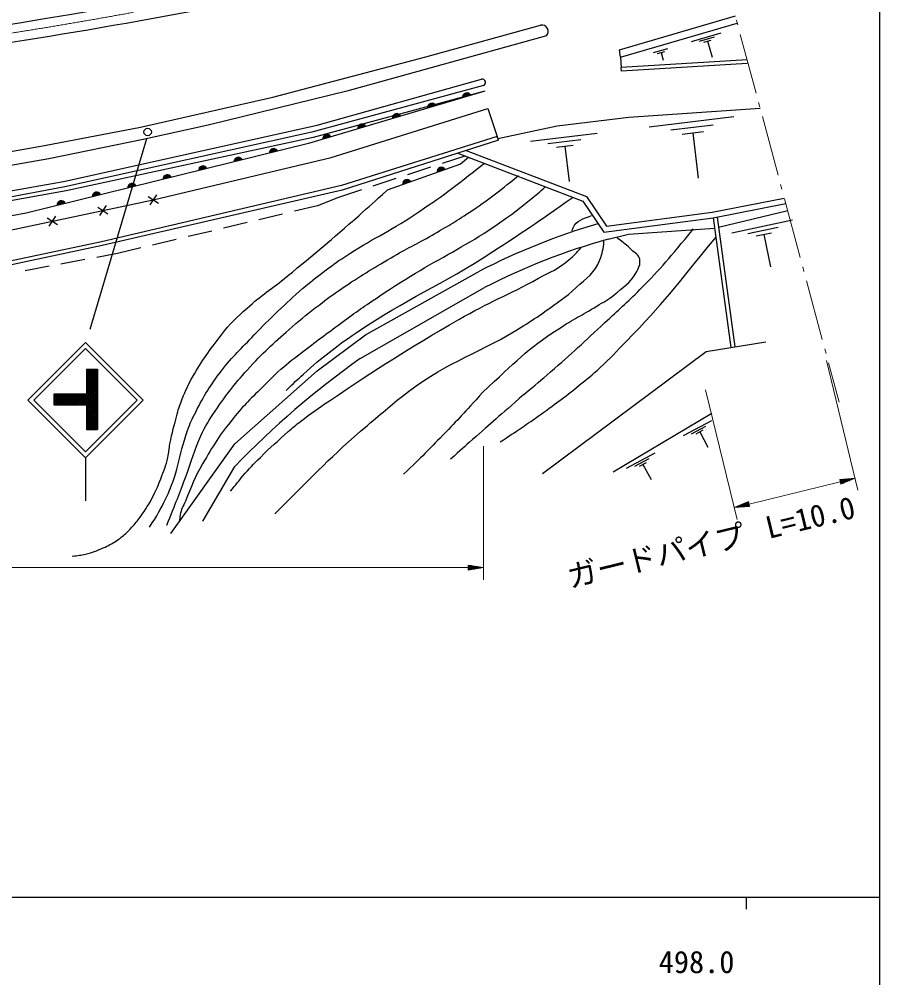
# Model space of a CAD drawing. Units: millimetres, scale not verified. Extents: x 40000 to 680000, y 20000 to 380000.
# Drawn here: x 508142 to 579000, y 198357 to 277245 of the extents above; entities that cross this region are included whole.
import ezdxf
from ezdxf.enums import TextEntityAlignment as Align

# ---------------------------------------------------------------- set-up
doc = ezdxf.new("R2010")
doc.units = ezdxf.units.MM
doc.header["$LTSCALE"] = 1000
doc.linetypes.add('CHAIN', pattern=[18.5, 12, -1.5, 3.5, -1.5])
for name, color, linetype, lineweight in [('M-BGD', 7, 'Continuous', 25), ('M-BGD-HTXT', 7, 'Continuous', 13), ('M-BMK', 2, 'CHAIN', 13), ('M-STR-HTXT', 7, 'Continuous', 13), ('M-STR-STRC', 7, 'Continuous', 25), ('M-STR-STRD', 7, 'Continuous', 25), ('M-TTL-BAND', 7, 'Continuous', 25)]:
    doc.layers.add(name, color=color, linetype=linetype, lineweight=lineweight)
doc.styles.add('ＭＳ ゴシック', font='')
doc.styles.get('ＭＳ ゴシック').set_extended_font_data('MS Gothic')

msp = doc.modelspace()

# ---------------------------------------------------------------- hatches: boundary and pattern name
at = {"layer": 'M-STR-STRC'}
h = msp.add_hatch(dxfattribs=at)
h.set_pattern_fill('USER', color=256, style=0, pattern_type=2)
h.set_pattern_definition([(45, (1029258, 369623), (-70.7128, 70.7128), []), (135, (1029258, 369623), (-70.71634, -70.71634), [])])
h.paths.add_polyline_path([(510992, 245499), (510992, 246399), (513685, 246399), (513685, 248432), (514585, 248432), (514585, 243467), (513685, 243467), (513685, 245499)])

# ---------------------------------------------------------------- linework, layer by layer
at = {"layer": 'M-BGD'}
for p, q in [((557556, 274715), (567124, 277509)), ((557641, 274123), (567258, 276924)), ((563487, 275409), (565945, 276125)), ((564149, 275424), (565378, 275782)), ((564504, 275350), (565119, 275529)), ((564811, 275439), (565193, 274128)), ((557641, 274123), (557556, 274715)), ((560357, 274497), (561535, 274841)), ((560697, 274426), (561286, 274598)), ((557641, 274123), (557708, 273281)), ((568068, 273912), (557708, 273281)), ((560992, 274512), (561175, 273883)), ((557727, 272965), (557708, 273281)), ((568088, 273596), (557727, 272965)), ((532664, 268535), (546206, 272311)), ((546373, 271778), (532241, 267942)), ((546493, 271334), (531950, 267003)), ((546493, 271334), (532351, 267495)), ((533821, 265860), (546730, 269890)), ((546730, 269890), (547505, 267587)), ((569148, 269900), (558339, 269160)), ((558339, 269160), (552428, 268429)), ((560008, 268388), (566975, 269233)), ((511796, 263899), (532664, 268535)), ((552428, 268429), (547562, 267405)), ((561806, 268135), (565289, 268558)), ((532241, 267942), (511892, 263448)), ((532351, 267495), (512023, 263126)), ((547505, 267587), (534670, 263550)), ((547599, 267287), (547505, 267587)), ((550242, 267204), (555719, 267868)), ((562733, 267776), (564475, 267988)), ((563604, 267882), (564055, 264167)), ((531950, 267003), (508724, 261291)), ((547599, 267287), (534746, 263162)), ((551656, 267005), (554394, 267337)), ((552385, 266723), (553754, 266889)), ((553069, 266806), (553423, 263885)), ((519186, 262384), (533821, 265860)), ((544834, 265985), (542965, 265372)), ((544244, 266210), (554551, 262274)), ((545130, 265872), (544487, 265319)), ((544952, 266437), (554854, 262656)), ((544487, 265319), (538450, 263179)), ((542015, 265061), (540114, 264438)), ((501646, 262104), (511796, 263899)), ((534670, 263550), (514920, 258915)), ((539164, 264127), (537263, 263504)), ((511892, 263448), (502361, 261676)), ((512023, 263126), (502433, 261385)), ((534746, 263162), (514989, 258608)), ((519459, 262803), (518913, 261965)), ((536313, 263193), (534444, 262581)), ((490078, 256227), (519186, 262384)), ((515300, 261924), (514755, 261085)), ((518767, 262657), (519605, 262111)), ((534444, 262581), (532717, 261894)), ((554551, 262274), (556271, 259724)), ((554854, 262656), (556495, 260222)), ((565195, 261356), (571131, 262525)), ((565270, 260897), (571252, 262075)), ((508724, 261291), (487756, 257217)), ((514609, 261777), (515447, 261232)), ((529833, 261206), (527887, 260742)), ((532717, 261894), (530805, 261438)), ((556495, 260222), (565195, 261356)), ((571417, 261464), (565714, 260105)), ((510450, 260898), (511288, 260352)), ((511142, 261044), (510597, 260206)), ((526915, 260510), (524969, 260045)), ((556271, 259724), (565270, 260897)), ((565270, 260897), (566728, 250227)), ((565596, 260962), (567056, 250280)), ((566815, 259675), (571800, 260726)), ((523997, 259813), (522051, 259349)), ((556625, 259137), (558318, 259560)), ((558318, 259560), (565385, 260056)), ((568131, 259605), (570624, 260131)), ((568825, 259404), (570071, 259667)), ((514920, 258915), (497089, 255166)), ((521078, 259117), (519133, 258653)), ((569448, 259536), (570008, 256877)), ((514989, 258608), (497153, 254857)), ((516249, 257964), (514531, 257642)), ((518160, 258420), (516249, 257964)), ((513548, 257458), (511582, 257090)), ((510599, 256906), (508634, 256537)), ((536644, 251263), (546042, 256512)), ((536220, 249315), (546465, 255157)), ((532664, 248299), (536644, 251263)), ((564705, 249898), (569605, 250695)), ((551221, 239864), (564705, 249898)), ((525891, 242288), (532664, 248299)), ((557048, 240002), (565176, 244828)), ((562829, 242980), (565181, 244230)), ((563500, 243136), (564676, 243761)), ((563878, 243135), (564466, 243448)), ((564172, 243291), (564838, 242037)), ((520642, 234922), (525891, 242288)), ((558157, 240301), (560509, 241551)), ((558829, 240457), (560005, 241082)), ((559206, 240456), (559794, 240769)), ((559500, 240612), (560166, 239358)), ((523266, 235938), (525891, 240425))]:
    msp.add_line(p, q, dxfattribs=at)
for centre, radius, start, end in [((546255, 272034), 282, 294.55969, 100.04136), ((544988, 270829), 354, 25.37949, 187.78467), ((544988, 270829), 283, 27.60353, 185.56063), ((544988, 270829), 212, 31.34985, 181.8143), ((544988, 270829), 142, 39.06158, 174.10257), ((544988, 270829), 100, 49.37925, 163.78491), ((544988, 270829), 100, 49.37925, 163.78491), ((542112, 269973), 354, 25.37949, 187.78467), ((542112, 269973), 283, 27.60353, 185.56063), ((542112, 269973), 212, 31.34985, 181.8143), ((542112, 269973), 142, 39.06158, 174.10257), ((542112, 269973), 100, 49.37925, 163.78491), ((542112, 269973), 100, 49.37925, 163.78491), ((539237, 269117), 354, 25.37949, 187.78467), ((539237, 269117), 283, 27.60353, 185.56063), ((539237, 269117), 212, 31.34985, 181.8143), ((539237, 269117), 142, 39.06158, 174.10257), ((539237, 269117), 100, 49.37925, 163.78491), ((539237, 269117), 100, 49.37925, 163.78491), ((536362, 268260), 354, 25.37949, 187.78467), ((536362, 268260), 283, 27.60353, 185.56063), ((536362, 268260), 212, 31.34985, 181.8143), ((536362, 268260), 142, 39.06158, 174.10257), ((536362, 268260), 100, 49.37925, 163.78491), ((536362, 268260), 100, 49.37925, 163.78491), ((533487, 267404), 354, 25.37949, 187.78467), ((533487, 267404), 283, 27.60353, 185.56063), ((533487, 267404), 212, 31.34985, 181.8143), ((533487, 267404), 142, 39.06158, 174.10257), ((533487, 267404), 100, 49.37925, 163.78491), ((533487, 267404), 100, 49.37925, 163.78491), ((526177, 265528), 354, 22.61497, 185.02015), ((529090, 266244), 354, 22.61497, 185.02015), ((529090, 266244), 283, 24.83901, 182.79611), ((529090, 266244), 212, 28.58533, 179.04978), ((529090, 266244), 142, 36.29706, 171.33805), ((529090, 266244), 100, 46.61473, 161.02039), ((529090, 266244), 100, 46.61473, 161.02039), ((523263, 264811), 354, 22.61497, 185.02015), ((523263, 264811), 283, 24.83901, 182.79611), ((526177, 265528), 283, 24.83901, 182.79611), ((526177, 265528), 212, 28.58533, 179.04978), ((526177, 265528), 142, 36.29706, 171.33805), ((526177, 265528), 100, 46.61473, 161.02039), ((526177, 265528), 100, 46.61473, 161.02039), ((520350, 264095), 354, 22.61497, 185.02015), ((520350, 264095), 283, 24.83901, 182.79611), ((520350, 264095), 212, 28.58533, 179.04978), ((523263, 264811), 212, 28.58533, 179.04978), ((523263, 264811), 142, 36.29706, 171.33805), ((523263, 264811), 100, 46.61473, 161.02039), ((523263, 264811), 100, 46.61473, 161.02039), ((542901, 264699), 354, 28.31801, 190.72319), ((542901, 264699), 283, 30.54205, 188.49915), ((542901, 264699), 212, 34.28837, 184.75282), ((542901, 264699), 142, 42.0001, 177.04109), ((542901, 264699), 100, 52.31777, 166.72343), ((542901, 264699), 100, 52.31777, 166.72343), ((517437, 263378), 354, 22.61497, 185.02015), ((517437, 263378), 283, 24.83901, 182.79611), ((517437, 263378), 212, 28.58533, 179.04978), ((517437, 263378), 142, 36.29706, 171.33805), ((520350, 264095), 142, 36.29706, 171.33805), ((520350, 264095), 100, 46.61473, 161.02039), ((520350, 264095), 100, 46.61473, 161.02039), ((540073, 263697), 354, 28.31801, 190.72319), ((540073, 263697), 283, 30.54205, 188.49915), ((540073, 263697), 212, 34.28837, 184.75282), ((540073, 263697), 142, 42.0001, 177.04109), ((540073, 263697), 100, 52.31777, 166.72343), ((540073, 263697), 100, 52.31777, 166.72343), ((514524, 262662), 354, 22.61497, 185.02015), ((514524, 262662), 283, 24.83901, 182.79611), ((514524, 262662), 212, 28.58533, 179.04978), ((514524, 262662), 142, 36.29706, 171.33805), ((514524, 262662), 100, 46.61473, 161.02039), ((514524, 262662), 100, 46.61473, 161.02039), ((517437, 263378), 100, 46.61473, 161.02039), ((517437, 263378), 100, 46.61473, 161.02039), ((511611, 261945), 354, 22.61497, 185.02015), ((511611, 261945), 283, 24.83901, 182.79611), ((511611, 261945), 212, 28.58533, 179.04978), ((511611, 261945), 142, 36.29706, 171.33805), ((511611, 261945), 100, 46.61473, 161.02039), ((511611, 261945), 100, 46.61473, 161.02039), ((571667, 206566), 56136, 106.44196, 117.16085), ((571009, 207453), 53648, 105.55183, 117.22541), ((577859, 190489), 72071, 125.2919, 136.14235)]:
    msp.add_arc(centre, radius, start, end, dxfattribs=at)
for points, knots in [([(518864, 235430), (519555, 236470), (519741, 236847), (520218, 237801), (521244, 239849), (521229, 241231), (521996, 243389), (522215, 244002), (522378, 244332), (522674, 244913), (523381, 246303), (523836, 247065), (524790, 248299), (525750, 249540), (526416, 250129), (527500, 251263), (528243, 252040), (528673, 252463), (529447, 253210), (530222, 253958), (530661, 254372), (531479, 255073), (532122, 255624), (532495, 255919), (533172, 256427), (533855, 256939), (534237, 257229), (534950, 257697), (537146, 259138), (538520, 259717), (540708, 261169), (543033, 262712), (543797, 263317), (546465, 265402)], [0, 0, 0, 0, 1, 1, 1, 2, 2, 2, 3, 3, 3, 4, 4, 4, 5, 5, 5, 6, 6, 6, 7, 7, 7, 8, 8, 8, 9, 9, 9, 10, 10, 10, 11, 11, 11, 11]), ([(520303, 235599), (521086, 237569), (521291, 238077), (521893, 239677), (522374, 240958), (522526, 241722), (523097, 242965), (523480, 243800), (523770, 244234), (524282, 244997), (525293, 246502), (525936, 247301), (527161, 248638), (528425, 250018), (529223, 250709), (530632, 251940), (531465, 252667), (531957, 253045), (532834, 253718), (533547, 254266), (533953, 254566), (534696, 255073), (536243, 256127), (537150, 256658), (538760, 257613), (540059, 258382), (540842, 258717), (542147, 259475), (543353, 260176), (544030, 260569), (545195, 261338), (546851, 262431), (547380, 262885), (549259, 264386)], [0, 0, 0, 0, 1, 1, 1, 2, 2, 2, 3, 3, 3, 4, 4, 4, 5, 5, 5, 6, 6, 6, 7, 7, 7, 8, 8, 8, 9, 9, 9, 10, 10, 10, 11, 11, 11, 11]), ([(512514, 233059), (513024, 233107), (513190, 233132), (513614, 233229), (514196, 233361), (514509, 233495), (515054, 233737), (515500, 233935), (515742, 234068), (516154, 234329), (516473, 234531), (516634, 234672), (516916, 234922), (517126, 235108), (517236, 235222), (517424, 235430), (517708, 235744), (517857, 235931), (518102, 236277), (518573, 236944), (518835, 237325), (519202, 238055), (519462, 238571), (519594, 238868), (519795, 239409), (520050, 240095), (520232, 240472), (520388, 241187), (520480, 241612), (520478, 241860), (520557, 242288), (520735, 243258), (520890, 243791), (521150, 244743), (521287, 245248), (521377, 245529), (521573, 246013), (521861, 246726), (522035, 247125), (522420, 247791), (523240, 249214), (523785, 249964), (524790, 251263), (525521, 252206), (526021, 252665), (526907, 253464), (528130, 254568), (528937, 255042), (530209, 256089), (532535, 258003), (533838, 259077), (536096, 261072), (537021, 261889), (537321, 262150), (538450, 263179)], [0, 0, 0, 0, 1, 1, 1, 2, 2, 2, 3, 3, 3, 4, 4, 4, 5, 5, 5, 6, 6, 6, 7, 7, 7, 8, 8, 8, 9, 9, 9, 10, 10, 10, 11, 11, 11, 12, 12, 12, 13, 13, 13, 14, 14, 14, 15, 15, 15, 16, 16, 16, 17, 17, 17, 18, 18, 18, 18]), ([(528431, 247199), (528896, 247694), (529038, 247831), (529447, 248215), (530132, 248858), (530568, 249161), (531310, 249739), (532614, 250756), (533364, 251299), (534696, 252279), (535901, 253165), (536593, 253638), (537829, 254480), (542597, 257730), (545843, 258743), (550275, 262439), (550743, 262829), (550928, 262956), (551460, 263455)], [0, 0, 0, 0, 1, 1, 1, 2, 2, 2, 3, 3, 3, 4, 4, 4, 5, 5, 5, 6, 6, 6, 6]), ([(530124, 246691), (530788, 247352), (530991, 247527), (531564, 248045), (533152, 249484), (534106, 250231), (535882, 251432), (540119, 254299), (542855, 255330), (547142, 258121), (549756, 259822), (550630, 260401), (553746, 262608)], [0, 0, 0, 0, 1, 1, 1, 2, 2, 2, 3, 3, 3, 4, 4, 4, 4]), ([(553662, 259814), (553675, 259922), (553706, 259972), (553746, 260068), (554024, 260727), (554582, 260801), (555270, 261084)], [0, 0, 0, 0, 1, 1, 1, 2, 2, 2, 2]), ([(549682, 246352), (550754, 247239), (551030, 247479), (551884, 248215), (553675, 249758), (554639, 250669), (556371, 252279), (557502, 253330), (558157, 253897), (559250, 254988), (561090, 256826), (561639, 257556), (563652, 259983)], [0, 0, 0, 0, 1, 1, 1, 2, 2, 2, 3, 3, 3, 4, 4, 4, 4]), ([(529193, 236531), (532742, 240084), (533683, 241138), (536813, 243812), (538117, 244926), (538830, 245574), (540200, 246606), (543606, 249174), (546079, 249741), (549682, 252025), (550387, 252471), (550786, 252718), (551460, 253210), (552470, 253948), (553089, 254301), (554000, 255157), (554855, 255960), (555538, 256344), (555948, 257443), (556161, 258015), (556241, 258306), (556286, 258967)], [0, 0, 0, 0, 1, 1, 1, 2, 2, 2, 3, 3, 3, 4, 4, 4, 5, 5, 5, 6, 6, 6, 7, 7, 7, 7]), ([(546296, 246521), (549075, 249104), (549885, 250030), (552561, 251771), (553754, 252547), (554483, 252885), (555694, 253633), (556263, 253986), (556629, 254124), (557133, 254565), (557872, 255211), (558429, 255487), (558911, 256343), (559143, 256755), (559325, 257046), (559232, 257509), (559153, 257898), (558833, 257982), (558553, 258262), (558135, 258679), (557951, 258801), (557387, 259221)], [0, 0, 0, 0, 1, 1, 1, 2, 2, 2, 3, 3, 3, 4, 4, 4, 5, 5, 5, 6, 6, 6, 7, 7, 7, 7]), ([(547735, 242457), (549255, 243450), (549663, 243720), (550868, 244574), (552217, 245530), (552967, 246077), (554254, 247114), (554930, 247659), (555307, 247967), (555948, 248553), (556844, 249375), (557300, 249884), (558149, 250755), (561226, 253912), (562104, 255150), (565515, 259306)], [0, 0, 0, 0, 1, 1, 1, 2, 2, 2, 3, 3, 3, 4, 4, 4, 5, 5, 5, 5]), ([(525552, 238393), (526019, 239009), (526155, 239181), (526568, 239663), (527101, 240286), (527428, 240609), (528008, 241187), (528869, 242047), (529386, 242494), (530294, 243304), (530679, 243648), (530900, 243836), (531310, 244151), (532212, 244844), (532734, 245212), (533680, 245844), (537770, 248575), (540083, 250084), (544348, 252533), (546846, 253966), (548370, 254538), (550896, 255920), (551903, 256470), (552546, 256686), (553408, 257443), (553829, 257814), (553999, 257965), (554424, 258459)], [0, 0, 0, 0, 1, 1, 1, 2, 2, 2, 3, 3, 3, 4, 4, 4, 5, 5, 5, 6, 6, 6, 7, 7, 7, 8, 8, 8, 9, 9, 9, 9]), ([(528431, 247199), (527126, 245963), (526721, 245557), (525760, 244386), (524642, 243023), (524122, 242168), (523236, 240644), (522574, 239505), (522343, 238792), (521824, 237581), (521636, 237143), (521472, 236908), (521398, 236437), (521367, 236236), (521352, 236153), (521351, 235917)], [0, 0, 0, 0, 1, 1, 1, 2, 2, 2, 3, 3, 3, 4, 4, 4, 5, 5, 5, 5]), ([(546296, 246521), (544743, 244810), (544331, 244354), (543027, 243009), (541788, 241731), (541370, 241324), (539794, 239798)], [0, 0, 0, 0, 1, 1, 1, 2, 2, 2, 2]), ([(549682, 246352), (547628, 244551), (547108, 244099), (545468, 242643), (544758, 242013), (544534, 241815), (543652, 241027)], [0, 0, 0, 0, 1, 1, 1, 2, 2, 2, 2])]:
    msp.add_open_spline(points, degree=3, knots=knots, dxfattribs=at)
at = {"layer": 'M-BGD-HTXT'}
for p, q in [((567301, 276766), (567197, 277152)), ((568807, 271165), (567508, 275993)), ((569119, 270006), (569015, 270392)), ((570626, 264405), (569327, 269234)), ((570937, 263246), (570833, 263633)), ((572444, 257646), (571145, 262474)), ((572756, 256487), (572652, 256873)), ((574262, 250886), (572963, 255714)), ((574574, 249727), (574470, 250113)), ((575648, 245733), (574782, 248954))]:
    msp.add_line(p, q, dxfattribs=at)
at = {"layer": 'M-BMK'}
msp.add_arc((449783, 644930), 373321, 272.93806, 281.51114, dxfattribs=at)
at = {"layer": 'M-STR-HTXT'}
for p, q in [((574599, 249167), (577195, 238493)), ((564660, 246749), (567256, 236076)), ((546370, 242113), (546370, 231113)), ((575744, 239169), (568234, 237343)), ((576959, 239465), (575695, 239372)), ((575695, 239372), (575794, 238967)), ((575948, 239390), (575705, 239331)), ((575715, 239291), (576201, 239409)), ((576454, 239427), (575725, 239250)), ((575735, 239210), (576706, 239446)), ((576959, 239465), (575744, 239169)), ((575754, 239129), (576726, 239365)), ((576493, 239265), (575764, 239088)), ((575774, 239048), (576260, 239166)), ((576027, 239066), (575784, 239007)), ((576959, 239465), (575794, 238967)), ((567020, 237047), (568185, 237545)), ((568205, 237464), (567719, 237346)), ((567952, 237445), (568195, 237505)), ((568283, 237140), (568185, 237545)), ((567020, 237047), (568234, 237343)), ((567020, 237047), (568283, 237140)), ((568224, 237383), (567253, 237147)), ((568244, 237302), (567272, 237066)), ((567486, 237246), (568214, 237424)), ((567525, 237084), (568254, 237262)), ((568264, 237221), (567778, 237103)), ((568031, 237122), (568274, 237181)), ((251092, 232113), (545120, 232113)), ((546370, 232113), (545120, 232322)), ((545120, 232322), (545120, 231905)), ((545370, 232280), (545120, 232280)), ((545120, 232238), (545620, 232238)), ((545870, 232197), (545120, 232197)), ((545120, 232155), (546120, 232155)), ((546370, 232113), (545120, 231905)), ((546370, 232113), (545120, 232113)), ((545120, 232072), (546120, 232072)), ((545870, 232030), (545120, 232030)), ((545120, 231988), (545620, 231988)), ((545370, 231947), (545120, 231947))]:
    msp.add_line(p, q, dxfattribs=at)
at = {"layer": 'M-STR-STRC'}
for p, q in [((514001, 251749), (518655, 267416)), ((508865, 245894), (513603, 250631)), ((509360, 245894), (513603, 250136)), ((513603, 250631), (518340, 245894)), ((513603, 250136), (517845, 245894)), ((513685, 248432), (514585, 248432)), ((513685, 248432), (513685, 246399)), ((514585, 248432), (514585, 243467)), ((513685, 246399), (510992, 246399)), ((510992, 246399), (510992, 245499)), ((508865, 245894), (513603, 241156)), ((509360, 245894), (513603, 241651)), ((510992, 245499), (513685, 245499)), ((513603, 241651), (517845, 245894)), ((513603, 241156), (518340, 245894)), ((513685, 245499), (513685, 243467)), ((513685, 243467), (514585, 243467)), ((513603, 241156), (513603, 237600))]:
    msp.add_line(p, q, dxfattribs=at)
msp.add_circle((518722, 267957), 305, dxfattribs=at)
at = {"layer": 'M-STR-STRD'}
for p, q in [((541610, 274144), (551074, 276749)), ((551544, 275865), (535120, 271329)), ((529024, 270821), (541610, 274144)), ((518134, 268357), (529024, 270821)), ((535120, 271329), (523690, 268535)), ((510228, 266841), (518134, 268357)), ((523690, 268535), (518356, 267349)), ((492109, 263624), (510228, 266841)), ((518356, 267349), (510596, 265747)), ((510596, 265747), (486971, 261685))]:
    msp.add_line(p, q, dxfattribs=at)
for centre, radius, start, end in [((439450, 712905), 442813, 276.4988, 285.30996), ((444484, 680654), 408691, 275.1525, 284.5356), ((551183, 276240), 520, 313.89297, 102.09822)]:
    msp.add_arc(centre, radius, start, end, dxfattribs=at)
at = {"layer": 'M-TTL-BAND'}
for p, q in [((579000, 20000), (579000, 370000)), ((40000, 205000), (579000, 205000)), ((568000, 205000), (568000, 204000))]:
    msp.add_line(p, q, dxfattribs=at)

# ---------------------------------------------------------------- texts
at = {"layer": 'M-STR-HTXT', "style": 'ＭＳ ゴシック'}
for s, p in [('L=10.0', (573616, 234823)), ('ガードパイプ', (560925, 231671))]:
    msp.add_text(s, height=1833, rotation=13.67, dxfattribs=at).set_placement(p, align=Align.BOTTOM_CENTER)
at = {"layer": 'M-TTL-BAND', "style": 'ＭＳ ゴシック'}
msp.add_text('498.0', height=1833, dxfattribs=at).set_placement((563912, 198195), align=Align.BOTTOM_CENTER)

doc.saveas('drawing.dxf')
